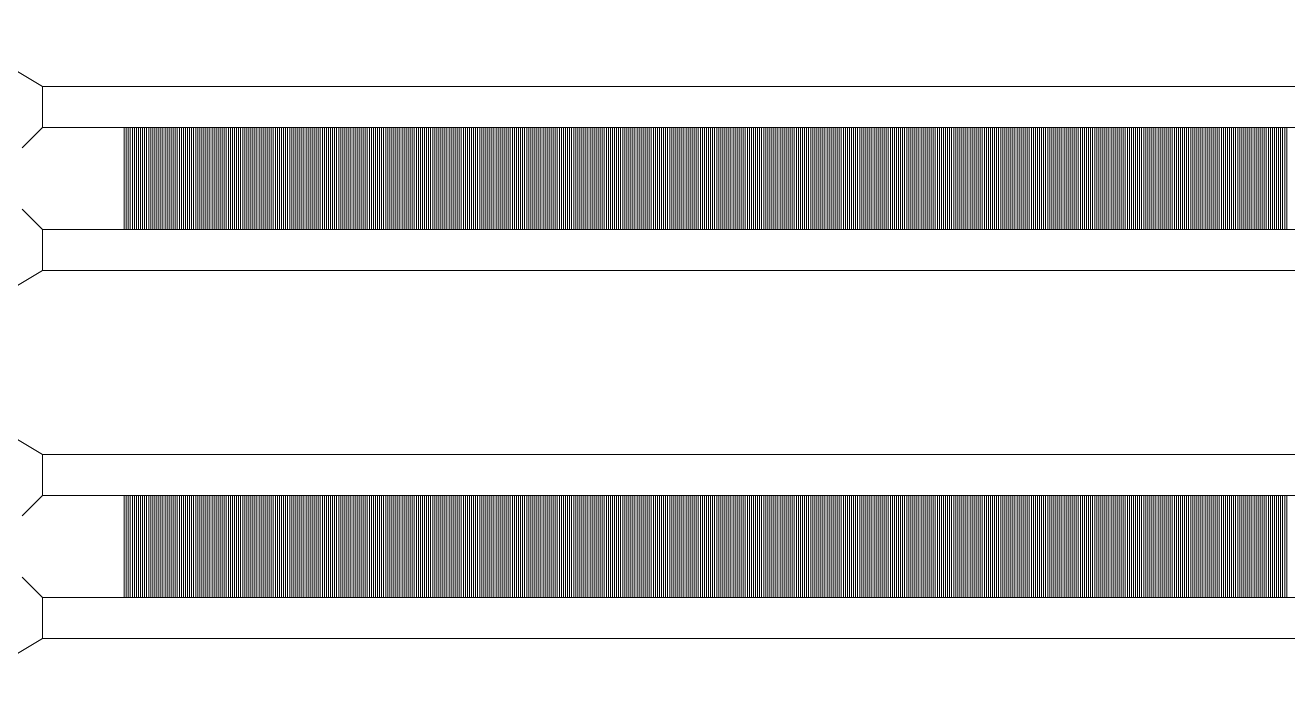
# Model space of a CAD drawing. Extents: x 1000 to 49000, y 2919 to 77300.
# Drawn here: x 37772 to 38390, y 64625 to 64955 of the extents above; entities that cross this region are included whole.
import ezdxf

# ---------------------------------------------------------------- set-up
doc = ezdxf.new("R2010")
doc.units = 13
doc.layers.add('Inner', color=4, linetype='Continuous', lineweight=0, true_color=0x00ffff)

msp = doc.modelspace()

# ---------------------------------------------------------------- linework, layer by layer
at = {"layer": 'Inner'}
for points in [[(37730, 64955), (37780, 64925), (37780, 64905), (37770, 64895)], [(37780, 64905), (39290, 64905), (39290, 64925), (37780, 64925), (37780, 64905)], [(37820, 64905), (37821, 64905), (37821, 64855), (37820, 64855), (37820, 64905)], [(37822, 64905), (37823, 64905), (37823, 64855), (37822, 64855), (37822, 64905)], [(37824, 64905), (37825, 64905), (37825, 64855), (37824, 64855), (37824, 64905)], [(37826, 64905), (37827, 64905), (37827, 64855), (37826, 64855), (37826, 64905)], [(37828, 64905), (37829, 64905), (37829, 64855), (37828, 64855), (37828, 64905)], [(37830, 64905), (37831, 64905), (37831, 64855), (37830, 64855), (37830, 64905)], [(37832, 64905), (37833, 64905), (37833, 64855), (37832, 64855), (37832, 64905)], [(37834, 64905), (37835, 64905), (37835, 64855), (37834, 64855), (37834, 64905)], [(37836, 64905), (37837, 64905), (37837, 64855), (37836, 64855), (37836, 64905)], [(37838, 64905), (37839, 64905), (37839, 64855), (37838, 64855), (37838, 64905)], [(37840, 64905), (37841, 64905), (37841, 64855), (37840, 64855), (37840, 64905)], [(37842, 64905), (37843, 64905), (37843, 64855), (37842, 64855), (37842, 64905)], [(37844, 64905), (37845, 64905), (37845, 64855), (37844, 64855), (37844, 64905)], [(37846, 64905), (37847, 64905), (37847, 64855), (37846, 64855), (37846, 64905)], [(37848, 64905), (37849, 64905), (37849, 64855), (37848, 64855), (37848, 64905)], [(37850, 64905), (37851, 64905), (37851, 64855), (37850, 64855), (37850, 64905)], [(37852, 64905), (37853, 64905), (37853, 64855), (37852, 64855), (37852, 64905)], [(37854, 64905), (37855, 64905), (37855, 64855), (37854, 64855), (37854, 64905)], [(37856, 64905), (37857, 64905), (37857, 64855), (37856, 64855), (37856, 64905)], [(37858, 64905), (37859, 64905), (37859, 64855), (37858, 64855), (37858, 64905)], [(37860, 64905), (37861, 64905), (37861, 64855), (37860, 64855), (37860, 64905)], [(37862, 64905), (37863, 64905), (37863, 64855), (37862, 64855), (37862, 64905)], [(37864, 64905), (37865, 64905), (37865, 64855), (37864, 64855), (37864, 64905)], [(37866, 64905), (37867, 64905), (37867, 64855), (37866, 64855), (37866, 64905)], [(37868, 64905), (37869, 64905), (37869, 64855), (37868, 64855), (37868, 64905)], [(37870, 64905), (37871, 64905), (37871, 64855), (37870, 64855), (37870, 64905)], [(37872, 64905), (37873, 64905), (37873, 64855), (37872, 64855), (37872, 64905)], [(37874, 64905), (37875, 64905), (37875, 64855), (37874, 64855), (37874, 64905)], [(37876, 64905), (37877, 64905), (37877, 64855), (37876, 64855), (37876, 64905)], [(37878, 64905), (37879, 64905), (37879, 64855), (37878, 64855), (37878, 64905)], [(37880, 64905), (37881, 64905), (37881, 64855), (37880, 64855), (37880, 64905)], [(37882, 64905), (37883, 64905), (37883, 64855), (37882, 64855), (37882, 64905)], [(37884, 64905), (37885, 64905), (37885, 64855), (37884, 64855), (37884, 64905)], [(37886, 64905), (37887, 64905), (37887, 64855), (37886, 64855), (37886, 64905)], [(37888, 64905), (37889, 64905), (37889, 64855), (37888, 64855), (37888, 64905)], [(37890, 64905), (37891, 64905), (37891, 64855), (37890, 64855), (37890, 64905)], [(37892, 64905), (37893, 64905), (37893, 64855), (37892, 64855), (37892, 64905)], [(37894, 64905), (37895, 64905), (37895, 64855), (37894, 64855), (37894, 64905)], [(37896, 64905), (37897, 64905), (37897, 64855), (37896, 64855), (37896, 64905)], [(37898, 64905), (37899, 64905), (37899, 64855), (37898, 64855), (37898, 64905)], [(37900, 64905), (37901, 64905), (37901, 64855), (37900, 64855), (37900, 64905)], [(37902, 64905), (37903, 64905), (37903, 64855), (37902, 64855), (37902, 64905)], [(37904, 64905), (37905, 64905), (37905, 64855), (37904, 64855), (37904, 64905)], [(37906, 64905), (37907, 64905), (37907, 64855), (37906, 64855), (37906, 64905)], [(37908, 64905), (37909, 64905), (37909, 64855), (37908, 64855), (37908, 64905)], [(37910, 64905), (37911, 64905), (37911, 64855), (37910, 64855), (37910, 64905)], [(37912, 64905), (37913, 64905), (37913, 64855), (37912, 64855), (37912, 64905)], [(37914, 64905), (37915, 64905), (37915, 64855), (37914, 64855), (37914, 64905)], [(37916, 64905), (37917, 64905), (37917, 64855), (37916, 64855), (37916, 64905)], [(37918, 64905), (37919, 64905), (37919, 64855), (37918, 64855), (37918, 64905)], [(37920, 64905), (37921, 64905), (37921, 64855), (37920, 64855), (37920, 64905)], [(37922, 64905), (37923, 64905), (37923, 64855), (37922, 64855), (37922, 64905)], [(37924, 64905), (37925, 64905), (37925, 64855), (37924, 64855), (37924, 64905)], [(37926, 64905), (37927, 64905), (37927, 64855), (37926, 64855), (37926, 64905)], [(37928, 64905), (37929, 64905), (37929, 64855), (37928, 64855), (37928, 64905)], [(37930, 64905), (37931, 64905), (37931, 64855), (37930, 64855), (37930, 64905)], [(37932, 64905), (37933, 64905), (37933, 64855), (37932, 64855), (37932, 64905)], [(37934, 64905), (37935, 64905), (37935, 64855), (37934, 64855), (37934, 64905)], [(37936, 64905), (37937, 64905), (37937, 64855), (37936, 64855), (37936, 64905)], [(37938, 64905), (37939, 64905), (37939, 64855), (37938, 64855), (37938, 64905)], [(37940, 64905), (37941, 64905), (37941, 64855), (37940, 64855), (37940, 64905)], [(37942, 64905), (37943, 64905), (37943, 64855), (37942, 64855), (37942, 64905)], [(37944, 64905), (37945, 64905), (37945, 64855), (37944, 64855), (37944, 64905)], [(37946, 64905), (37947, 64905), (37947, 64855), (37946, 64855), (37946, 64905)], [(37948, 64905), (37949, 64905), (37949, 64855), (37948, 64855), (37948, 64905)], [(37950, 64905), (37951, 64905), (37951, 64855), (37950, 64855), (37950, 64905)], [(37952, 64905), (37953, 64905), (37953, 64855), (37952, 64855), (37952, 64905)], [(37954, 64905), (37955, 64905), (37955, 64855), (37954, 64855), (37954, 64905)], [(37956, 64905), (37957, 64905), (37957, 64855), (37956, 64855), (37956, 64905)], [(37958, 64905), (37959, 64905), (37959, 64855), (37958, 64855), (37958, 64905)], [(37960, 64905), (37961, 64905), (37961, 64855), (37960, 64855), (37960, 64905)], [(37962, 64905), (37963, 64905), (37963, 64855), (37962, 64855), (37962, 64905)], [(37964, 64905), (37965, 64905), (37965, 64855), (37964, 64855), (37964, 64905)], [(37966, 64905), (37967, 64905), (37967, 64855), (37966, 64855), (37966, 64905)], [(37968, 64905), (37969, 64905), (37969, 64855), (37968, 64855), (37968, 64905)], [(37970, 64905), (37971, 64905), (37971, 64855), (37970, 64855), (37970, 64905)], [(37972, 64905), (37973, 64905), (37973, 64855), (37972, 64855), (37972, 64905)], [(37974, 64905), (37975, 64905), (37975, 64855), (37974, 64855), (37974, 64905)], [(37976, 64905), (37977, 64905), (37977, 64855), (37976, 64855), (37976, 64905)], [(37978, 64905), (37979, 64905), (37979, 64855), (37978, 64855), (37978, 64905)], [(37980, 64905), (37981, 64905), (37981, 64855), (37980, 64855), (37980, 64905)], [(37982, 64905), (37983, 64905), (37983, 64855), (37982, 64855), (37982, 64905)], [(37984, 64905), (37985, 64905), (37985, 64855), (37984, 64855), (37984, 64905)], [(37986, 64905), (37987, 64905), (37987, 64855), (37986, 64855), (37986, 64905)], [(37988, 64905), (37989, 64905), (37989, 64855), (37988, 64855), (37988, 64905)], [(37990, 64905), (37991, 64905), (37991, 64855), (37990, 64855), (37990, 64905)], [(37992, 64905), (37993, 64905), (37993, 64855), (37992, 64855), (37992, 64905)], [(37994, 64905), (37995, 64905), (37995, 64855), (37994, 64855), (37994, 64905)], [(37996, 64905), (37997, 64905), (37997, 64855), (37996, 64855), (37996, 64905)], [(37998, 64905), (37999, 64905), (37999, 64855), (37998, 64855), (37998, 64905)], [(38000, 64905), (38001, 64905), (38001, 64855), (38000, 64855), (38000, 64905)], [(38002, 64905), (38003, 64905), (38003, 64855), (38002, 64855), (38002, 64905)], [(38004, 64905), (38005, 64905), (38005, 64855), (38004, 64855), (38004, 64905)], [(38006, 64905), (38007, 64905), (38007, 64855), (38006, 64855), (38006, 64905)], [(38008, 64905), (38009, 64905), (38009, 64855), (38008, 64855), (38008, 64905)], [(38010, 64905), (38011, 64905), (38011, 64855), (38010, 64855), (38010, 64905)], [(38012, 64905), (38013, 64905), (38013, 64855), (38012, 64855), (38012, 64905)], [(38014, 64905), (38015, 64905), (38015, 64855), (38014, 64855), (38014, 64905)], [(38016, 64905), (38017, 64905), (38017, 64855), (38016, 64855), (38016, 64905)], [(38018, 64905), (38019, 64905), (38019, 64855), (38018, 64855), (38018, 64905)], [(38020, 64905), (38021, 64905), (38021, 64855), (38020, 64855), (38020, 64905)], [(38022, 64905), (38023, 64905), (38023, 64855), (38022, 64855), (38022, 64905)], [(38024, 64905), (38025, 64905), (38025, 64855), (38024, 64855), (38024, 64905)], [(38026, 64905), (38027, 64905), (38027, 64855), (38026, 64855), (38026, 64905)], [(38028, 64905), (38029, 64905), (38029, 64855), (38028, 64855), (38028, 64905)], [(38030, 64905), (38031, 64905), (38031, 64855), (38030, 64855), (38030, 64905)], [(38032, 64905), (38033, 64905), (38033, 64855), (38032, 64855), (38032, 64905)], [(38034, 64905), (38035, 64905), (38035, 64855), (38034, 64855), (38034, 64905)], [(38036, 64905), (38037, 64905), (38037, 64855), (38036, 64855), (38036, 64905)], [(38038, 64905), (38039, 64905), (38039, 64855), (38038, 64855), (38038, 64905)], [(38040, 64905), (38041, 64905), (38041, 64855), (38040, 64855), (38040, 64905)], [(38042, 64905), (38043, 64905), (38043, 64855), (38042, 64855), (38042, 64905)], [(38044, 64905), (38045, 64905), (38045, 64855), (38044, 64855), (38044, 64905)], [(38046, 64905), (38047, 64905), (38047, 64855), (38046, 64855), (38046, 64905)], [(38048, 64905), (38049, 64905), (38049, 64855), (38048, 64855), (38048, 64905)], [(38050, 64905), (38051, 64905), (38051, 64855), (38050, 64855), (38050, 64905)], [(38052, 64905), (38053, 64905), (38053, 64855), (38052, 64855), (38052, 64905)], [(38054, 64905), (38055, 64905), (38055, 64855), (38054, 64855), (38054, 64905)], [(38056, 64905), (38057, 64905), (38057, 64855), (38056, 64855), (38056, 64905)], [(38058, 64905), (38059, 64905), (38059, 64855), (38058, 64855), (38058, 64905)], [(38060, 64905), (38061, 64905), (38061, 64855), (38060, 64855), (38060, 64905)], [(38062, 64905), (38063, 64905), (38063, 64855), (38062, 64855), (38062, 64905)], [(38064, 64905), (38065, 64905), (38065, 64855), (38064, 64855), (38064, 64905)], [(38066, 64905), (38067, 64905), (38067, 64855), (38066, 64855), (38066, 64905)], [(38068, 64905), (38069, 64905), (38069, 64855), (38068, 64855), (38068, 64905)], [(38070, 64905), (38071, 64905), (38071, 64855), (38070, 64855), (38070, 64905)], [(38072, 64905), (38073, 64905), (38073, 64855), (38072, 64855), (38072, 64905)], [(38074, 64905), (38075, 64905), (38075, 64855), (38074, 64855), (38074, 64905)], [(38076, 64905), (38077, 64905), (38077, 64855), (38076, 64855), (38076, 64905)], [(38078, 64905), (38079, 64905), (38079, 64855), (38078, 64855), (38078, 64905)], [(38080, 64905), (38081, 64905), (38081, 64855), (38080, 64855), (38080, 64905)], [(38082, 64905), (38083, 64905), (38083, 64855), (38082, 64855), (38082, 64905)], [(38084, 64905), (38085, 64905), (38085, 64855), (38084, 64855), (38084, 64905)], [(38086, 64905), (38087, 64905), (38087, 64855), (38086, 64855), (38086, 64905)], [(38088, 64905), (38089, 64905), (38089, 64855), (38088, 64855), (38088, 64905)], [(38090, 64905), (38091, 64905), (38091, 64855), (38090, 64855), (38090, 64905)], [(38092, 64905), (38093, 64905), (38093, 64855), (38092, 64855), (38092, 64905)], [(38094, 64905), (38095, 64905), (38095, 64855), (38094, 64855), (38094, 64905)], [(38096, 64905), (38097, 64905), (38097, 64855), (38096, 64855), (38096, 64905)], [(38098, 64905), (38099, 64905), (38099, 64855), (38098, 64855), (38098, 64905)], [(38100, 64905), (38101, 64905), (38101, 64855), (38100, 64855), (38100, 64905)], [(38102, 64905), (38103, 64905), (38103, 64855), (38102, 64855), (38102, 64905)], [(38104, 64905), (38105, 64905), (38105, 64855), (38104, 64855), (38104, 64905)], [(38106, 64905), (38107, 64905), (38107, 64855), (38106, 64855), (38106, 64905)], [(38108, 64905), (38109, 64905), (38109, 64855), (38108, 64855), (38108, 64905)], [(38110, 64905), (38111, 64905), (38111, 64855), (38110, 64855), (38110, 64905)], [(38112, 64905), (38113, 64905), (38113, 64855), (38112, 64855), (38112, 64905)], [(38114, 64905), (38115, 64905), (38115, 64855), (38114, 64855), (38114, 64905)], [(38116, 64905), (38117, 64905), (38117, 64855), (38116, 64855), (38116, 64905)], [(38118, 64905), (38119, 64905), (38119, 64855), (38118, 64855), (38118, 64905)], [(38120, 64905), (38121, 64905), (38121, 64855), (38120, 64855), (38120, 64905)], [(38122, 64905), (38123, 64905), (38123, 64855), (38122, 64855), (38122, 64905)], [(38124, 64905), (38125, 64905), (38125, 64855), (38124, 64855), (38124, 64905)], [(38126, 64905), (38127, 64905), (38127, 64855), (38126, 64855), (38126, 64905)], [(38128, 64905), (38129, 64905), (38129, 64855), (38128, 64855), (38128, 64905)], [(38130, 64905), (38131, 64905), (38131, 64855), (38130, 64855), (38130, 64905)], [(38132, 64905), (38133, 64905), (38133, 64855), (38132, 64855), (38132, 64905)], [(38134, 64905), (38135, 64905), (38135, 64855), (38134, 64855), (38134, 64905)], [(38136, 64905), (38137, 64905), (38137, 64855), (38136, 64855), (38136, 64905)], [(38138, 64905), (38139, 64905), (38139, 64855), (38138, 64855), (38138, 64905)], [(38140, 64905), (38141, 64905), (38141, 64855), (38140, 64855), (38140, 64905)], [(38142, 64905), (38143, 64905), (38143, 64855), (38142, 64855), (38142, 64905)], [(38144, 64905), (38145, 64905), (38145, 64855), (38144, 64855), (38144, 64905)], [(38146, 64905), (38147, 64905), (38147, 64855), (38146, 64855), (38146, 64905)], [(38148, 64905), (38149, 64905), (38149, 64855), (38148, 64855), (38148, 64905)], [(38150, 64905), (38151, 64905), (38151, 64855), (38150, 64855), (38150, 64905)], [(38152, 64905), (38153, 64905), (38153, 64855), (38152, 64855), (38152, 64905)], [(38154, 64905), (38155, 64905), (38155, 64855), (38154, 64855), (38154, 64905)], [(38156, 64905), (38157, 64905), (38157, 64855), (38156, 64855), (38156, 64905)], [(38158, 64905), (38159, 64905), (38159, 64855), (38158, 64855), (38158, 64905)], [(38160, 64905), (38161, 64905), (38161, 64855), (38160, 64855), (38160, 64905)], [(38162, 64905), (38163, 64905), (38163, 64855), (38162, 64855), (38162, 64905)], [(38164, 64905), (38165, 64905), (38165, 64855), (38164, 64855), (38164, 64905)], [(38166, 64905), (38167, 64905), (38167, 64855), (38166, 64855), (38166, 64905)], [(38168, 64905), (38169, 64905), (38169, 64855), (38168, 64855), (38168, 64905)], [(38170, 64905), (38171, 64905), (38171, 64855), (38170, 64855), (38170, 64905)], [(38172, 64905), (38173, 64905), (38173, 64855), (38172, 64855), (38172, 64905)], [(38174, 64905), (38175, 64905), (38175, 64855), (38174, 64855), (38174, 64905)], [(38176, 64905), (38177, 64905), (38177, 64855), (38176, 64855), (38176, 64905)], [(38178, 64905), (38179, 64905), (38179, 64855), (38178, 64855), (38178, 64905)], [(38180, 64905), (38181, 64905), (38181, 64855), (38180, 64855), (38180, 64905)], [(38182, 64905), (38183, 64905), (38183, 64855), (38182, 64855), (38182, 64905)], [(38184, 64905), (38185, 64905), (38185, 64855), (38184, 64855), (38184, 64905)], [(38186, 64905), (38187, 64905), (38187, 64855), (38186, 64855), (38186, 64905)], [(38188, 64905), (38189, 64905), (38189, 64855), (38188, 64855), (38188, 64905)], [(38190, 64905), (38191, 64905), (38191, 64855), (38190, 64855), (38190, 64905)], [(38192, 64905), (38193, 64905), (38193, 64855), (38192, 64855), (38192, 64905)], [(38194, 64905), (38195, 64905), (38195, 64855), (38194, 64855), (38194, 64905)], [(38196, 64905), (38197, 64905), (38197, 64855), (38196, 64855), (38196, 64905)], [(38198, 64905), (38199, 64905), (38199, 64855), (38198, 64855), (38198, 64905)], [(38200, 64905), (38201, 64905), (38201, 64855), (38200, 64855), (38200, 64905)], [(38202, 64905), (38203, 64905), (38203, 64855), (38202, 64855), (38202, 64905)], [(38204, 64905), (38205, 64905), (38205, 64855), (38204, 64855), (38204, 64905)], [(38206, 64905), (38207, 64905), (38207, 64855), (38206, 64855), (38206, 64905)], [(38208, 64905), (38209, 64905), (38209, 64855), (38208, 64855), (38208, 64905)], [(38210, 64905), (38211, 64905), (38211, 64855), (38210, 64855), (38210, 64905)], [(38212, 64905), (38213, 64905), (38213, 64855), (38212, 64855), (38212, 64905)], [(38214, 64905), (38215, 64905), (38215, 64855), (38214, 64855), (38214, 64905)], [(38216, 64905), (38217, 64905), (38217, 64855), (38216, 64855), (38216, 64905)], [(38218, 64905), (38219, 64905), (38219, 64855), (38218, 64855), (38218, 64905)], [(38220, 64905), (38221, 64905), (38221, 64855), (38220, 64855), (38220, 64905)], [(38222, 64905), (38223, 64905), (38223, 64855), (38222, 64855), (38222, 64905)], [(38224, 64905), (38225, 64905), (38225, 64855), (38224, 64855), (38224, 64905)], [(38226, 64905), (38227, 64905), (38227, 64855), (38226, 64855), (38226, 64905)], [(38228, 64905), (38229, 64905), (38229, 64855), (38228, 64855), (38228, 64905)], [(38230, 64905), (38231, 64905), (38231, 64855), (38230, 64855), (38230, 64905)], [(38232, 64905), (38233, 64905), (38233, 64855), (38232, 64855), (38232, 64905)], [(38234, 64905), (38235, 64905), (38235, 64855), (38234, 64855), (38234, 64905)], [(38236, 64905), (38237, 64905), (38237, 64855), (38236, 64855), (38236, 64905)], [(38238, 64905), (38239, 64905), (38239, 64855), (38238, 64855), (38238, 64905)], [(38240, 64905), (38241, 64905), (38241, 64855), (38240, 64855), (38240, 64905)], [(38242, 64905), (38243, 64905), (38243, 64855), (38242, 64855), (38242, 64905)], [(38244, 64905), (38245, 64905), (38245, 64855), (38244, 64855), (38244, 64905)], [(38246, 64905), (38247, 64905), (38247, 64855), (38246, 64855), (38246, 64905)], [(38248, 64905), (38249, 64905), (38249, 64855), (38248, 64855), (38248, 64905)], [(38250, 64905), (38251, 64905), (38251, 64855), (38250, 64855), (38250, 64905)], [(38252, 64905), (38253, 64905), (38253, 64855), (38252, 64855), (38252, 64905)], [(38254, 64905), (38255, 64905), (38255, 64855), (38254, 64855), (38254, 64905)], [(38256, 64905), (38257, 64905), (38257, 64855), (38256, 64855), (38256, 64905)], [(38258, 64905), (38259, 64905), (38259, 64855), (38258, 64855), (38258, 64905)], [(38260, 64905), (38261, 64905), (38261, 64855), (38260, 64855), (38260, 64905)], [(38262, 64905), (38263, 64905), (38263, 64855), (38262, 64855), (38262, 64905)], [(38264, 64905), (38265, 64905), (38265, 64855), (38264, 64855), (38264, 64905)], [(38266, 64905), (38267, 64905), (38267, 64855), (38266, 64855), (38266, 64905)], [(38268, 64905), (38269, 64905), (38269, 64855), (38268, 64855), (38268, 64905)], [(38270, 64905), (38271, 64905), (38271, 64855), (38270, 64855), (38270, 64905)], [(38272, 64905), (38273, 64905), (38273, 64855), (38272, 64855), (38272, 64905)], [(38274, 64905), (38275, 64905), (38275, 64855), (38274, 64855), (38274, 64905)], [(38276, 64905), (38277, 64905), (38277, 64855), (38276, 64855), (38276, 64905)], [(38278, 64905), (38279, 64905), (38279, 64855), (38278, 64855), (38278, 64905)], [(38280, 64905), (38281, 64905), (38281, 64855), (38280, 64855), (38280, 64905)], [(38282, 64905), (38283, 64905), (38283, 64855), (38282, 64855), (38282, 64905)], [(38284, 64905), (38285, 64905), (38285, 64855), (38284, 64855), (38284, 64905)], [(38286, 64905), (38287, 64905), (38287, 64855), (38286, 64855), (38286, 64905)], [(38288, 64905), (38289, 64905), (38289, 64855), (38288, 64855), (38288, 64905)], [(38290, 64905), (38291, 64905), (38291, 64855), (38290, 64855), (38290, 64905)], [(38292, 64905), (38293, 64905), (38293, 64855), (38292, 64855), (38292, 64905)], [(38294, 64905), (38295, 64905), (38295, 64855), (38294, 64855), (38294, 64905)], [(38296, 64905), (38297, 64905), (38297, 64855), (38296, 64855), (38296, 64905)], [(38298, 64905), (38299, 64905), (38299, 64855), (38298, 64855), (38298, 64905)], [(38300, 64905), (38301, 64905), (38301, 64855), (38300, 64855), (38300, 64905)], [(38302, 64905), (38303, 64905), (38303, 64855), (38302, 64855), (38302, 64905)], [(38304, 64905), (38305, 64905), (38305, 64855), (38304, 64855), (38304, 64905)], [(38306, 64905), (38307, 64905), (38307, 64855), (38306, 64855), (38306, 64905)], [(38308, 64905), (38309, 64905), (38309, 64855), (38308, 64855), (38308, 64905)], [(38310, 64905), (38311, 64905), (38311, 64855), (38310, 64855), (38310, 64905)], [(38312, 64905), (38313, 64905), (38313, 64855), (38312, 64855), (38312, 64905)], [(38314, 64905), (38315, 64905), (38315, 64855), (38314, 64855), (38314, 64905)], [(38316, 64905), (38317, 64905), (38317, 64855), (38316, 64855), (38316, 64905)], [(38318, 64905), (38319, 64905), (38319, 64855), (38318, 64855), (38318, 64905)], [(38320, 64905), (38321, 64905), (38321, 64855), (38320, 64855), (38320, 64905)], [(38322, 64905), (38323, 64905), (38323, 64855), (38322, 64855), (38322, 64905)], [(38324, 64905), (38325, 64905), (38325, 64855), (38324, 64855), (38324, 64905)], [(38326, 64905), (38327, 64905), (38327, 64855), (38326, 64855), (38326, 64905)], [(38328, 64905), (38329, 64905), (38329, 64855), (38328, 64855), (38328, 64905)], [(38330, 64905), (38331, 64905), (38331, 64855), (38330, 64855), (38330, 64905)], [(38332, 64905), (38333, 64905), (38333, 64855), (38332, 64855), (38332, 64905)], [(38334, 64905), (38335, 64905), (38335, 64855), (38334, 64855), (38334, 64905)], [(38336, 64905), (38337, 64905), (38337, 64855), (38336, 64855), (38336, 64905)], [(38338, 64905), (38339, 64905), (38339, 64855), (38338, 64855), (38338, 64905)], [(38340, 64905), (38341, 64905), (38341, 64855), (38340, 64855), (38340, 64905)], [(38342, 64905), (38343, 64905), (38343, 64855), (38342, 64855), (38342, 64905)], [(38344, 64905), (38345, 64905), (38345, 64855), (38344, 64855), (38344, 64905)], [(38346, 64905), (38347, 64905), (38347, 64855), (38346, 64855), (38346, 64905)], [(38348, 64905), (38349, 64905), (38349, 64855), (38348, 64855), (38348, 64905)], [(38350, 64905), (38351, 64905), (38351, 64855), (38350, 64855), (38350, 64905)], [(38352, 64905), (38353, 64905), (38353, 64855), (38352, 64855), (38352, 64905)], [(38354, 64905), (38355, 64905), (38355, 64855), (38354, 64855), (38354, 64905)], [(38356, 64905), (38357, 64905), (38357, 64855), (38356, 64855), (38356, 64905)], [(38358, 64905), (38359, 64905), (38359, 64855), (38358, 64855), (38358, 64905)], [(38360, 64905), (38361, 64905), (38361, 64855), (38360, 64855), (38360, 64905)], [(38362, 64905), (38363, 64905), (38363, 64855), (38362, 64855), (38362, 64905)], [(38364, 64905), (38365, 64905), (38365, 64855), (38364, 64855), (38364, 64905)], [(38366, 64905), (38367, 64905), (38367, 64855), (38366, 64855), (38366, 64905)], [(38368, 64905), (38369, 64905), (38369, 64855), (38368, 64855), (38368, 64905)], [(38370, 64905), (38371, 64905), (38371, 64855), (38370, 64855), (38370, 64905)], [(38372, 64905), (38373, 64905), (38373, 64855), (38372, 64855), (38372, 64905)], [(38374, 64905), (38375, 64905), (38375, 64855), (38374, 64855), (38374, 64905)], [(38376, 64905), (38377, 64905), (38377, 64855), (38376, 64855), (38376, 64905)], [(38378, 64905), (38379, 64905), (38379, 64855), (38378, 64855), (38378, 64905)], [(38380, 64905), (38381, 64905), (38381, 64855), (38380, 64855), (38380, 64905)], [(38382, 64905), (38383, 64905), (38383, 64855), (38382, 64855), (38382, 64905)], [(38384, 64905), (38385, 64905), (38385, 64855), (38384, 64855), (38384, 64905)], [(38386, 64905), (38387, 64905), (38387, 64855), (38386, 64855), (38386, 64905)], [(38388, 64905), (38389, 64905), (38389, 64855), (38388, 64855), (38388, 64905)], [(37770, 64865), (37780, 64855), (37780, 64835), (37730, 64805)], [(37780, 64835), (39290, 64835), (39290, 64855), (37780, 64855), (37780, 64835)], [(37730, 64775), (37780, 64745), (37780, 64725), (37770, 64715)], [(37780, 64725), (39290, 64725), (39290, 64745), (37780, 64745), (37780, 64725)], [(37820, 64725), (37821, 64725), (37821, 64675), (37820, 64675), (37820, 64725)], [(37822, 64725), (37823, 64725), (37823, 64675), (37822, 64675), (37822, 64725)], [(37824, 64725), (37825, 64725), (37825, 64675), (37824, 64675), (37824, 64725)], [(37826, 64725), (37827, 64725), (37827, 64675), (37826, 64675), (37826, 64725)], [(37828, 64725), (37829, 64725), (37829, 64675), (37828, 64675), (37828, 64725)], [(37830, 64725), (37831, 64725), (37831, 64675), (37830, 64675), (37830, 64725)], [(37832, 64725), (37833, 64725), (37833, 64675), (37832, 64675), (37832, 64725)], [(37834, 64725), (37835, 64725), (37835, 64675), (37834, 64675), (37834, 64725)], [(37836, 64725), (37837, 64725), (37837, 64675), (37836, 64675), (37836, 64725)], [(37838, 64725), (37839, 64725), (37839, 64675), (37838, 64675), (37838, 64725)], [(37840, 64725), (37841, 64725), (37841, 64675), (37840, 64675), (37840, 64725)], [(37842, 64725), (37843, 64725), (37843, 64675), (37842, 64675), (37842, 64725)], [(37844, 64725), (37845, 64725), (37845, 64675), (37844, 64675), (37844, 64725)], [(37846, 64725), (37847, 64725), (37847, 64675), (37846, 64675), (37846, 64725)], [(37848, 64725), (37849, 64725), (37849, 64675), (37848, 64675), (37848, 64725)], [(37850, 64725), (37851, 64725), (37851, 64675), (37850, 64675), (37850, 64725)], [(37852, 64725), (37853, 64725), (37853, 64675), (37852, 64675), (37852, 64725)], [(37854, 64725), (37855, 64725), (37855, 64675), (37854, 64675), (37854, 64725)], [(37856, 64725), (37857, 64725), (37857, 64675), (37856, 64675), (37856, 64725)], [(37858, 64725), (37859, 64725), (37859, 64675), (37858, 64675), (37858, 64725)], [(37860, 64725), (37861, 64725), (37861, 64675), (37860, 64675), (37860, 64725)], [(37862, 64725), (37863, 64725), (37863, 64675), (37862, 64675), (37862, 64725)], [(37864, 64725), (37865, 64725), (37865, 64675), (37864, 64675), (37864, 64725)], [(37866, 64725), (37867, 64725), (37867, 64675), (37866, 64675), (37866, 64725)], [(37868, 64725), (37869, 64725), (37869, 64675), (37868, 64675), (37868, 64725)], [(37870, 64725), (37871, 64725), (37871, 64675), (37870, 64675), (37870, 64725)], [(37872, 64725), (37873, 64725), (37873, 64675), (37872, 64675), (37872, 64725)], [(37874, 64725), (37875, 64725), (37875, 64675), (37874, 64675), (37874, 64725)], [(37876, 64725), (37877, 64725), (37877, 64675), (37876, 64675), (37876, 64725)], [(37878, 64725), (37879, 64725), (37879, 64675), (37878, 64675), (37878, 64725)], [(37880, 64725), (37881, 64725), (37881, 64675), (37880, 64675), (37880, 64725)], [(37882, 64725), (37883, 64725), (37883, 64675), (37882, 64675), (37882, 64725)], [(37884, 64725), (37885, 64725), (37885, 64675), (37884, 64675), (37884, 64725)], [(37886, 64725), (37887, 64725), (37887, 64675), (37886, 64675), (37886, 64725)], [(37888, 64725), (37889, 64725), (37889, 64675), (37888, 64675), (37888, 64725)], [(37890, 64725), (37891, 64725), (37891, 64675), (37890, 64675), (37890, 64725)], [(37892, 64725), (37893, 64725), (37893, 64675), (37892, 64675), (37892, 64725)], [(37894, 64725), (37895, 64725), (37895, 64675), (37894, 64675), (37894, 64725)], [(37896, 64725), (37897, 64725), (37897, 64675), (37896, 64675), (37896, 64725)], [(37898, 64725), (37899, 64725), (37899, 64675), (37898, 64675), (37898, 64725)], [(37900, 64725), (37901, 64725), (37901, 64675), (37900, 64675), (37900, 64725)], [(37902, 64725), (37903, 64725), (37903, 64675), (37902, 64675), (37902, 64725)], [(37904, 64725), (37905, 64725), (37905, 64675), (37904, 64675), (37904, 64725)], [(37906, 64725), (37907, 64725), (37907, 64675), (37906, 64675), (37906, 64725)], [(37908, 64725), (37909, 64725), (37909, 64675), (37908, 64675), (37908, 64725)], [(37910, 64725), (37911, 64725), (37911, 64675), (37910, 64675), (37910, 64725)], [(37912, 64725), (37913, 64725), (37913, 64675), (37912, 64675), (37912, 64725)], [(37914, 64725), (37915, 64725), (37915, 64675), (37914, 64675), (37914, 64725)], [(37916, 64725), (37917, 64725), (37917, 64675), (37916, 64675), (37916, 64725)], [(37918, 64725), (37919, 64725), (37919, 64675), (37918, 64675), (37918, 64725)], [(37920, 64725), (37921, 64725), (37921, 64675), (37920, 64675), (37920, 64725)], [(37922, 64725), (37923, 64725), (37923, 64675), (37922, 64675), (37922, 64725)], [(37924, 64725), (37925, 64725), (37925, 64675), (37924, 64675), (37924, 64725)], [(37926, 64725), (37927, 64725), (37927, 64675), (37926, 64675), (37926, 64725)], [(37928, 64725), (37929, 64725), (37929, 64675), (37928, 64675), (37928, 64725)], [(37930, 64725), (37931, 64725), (37931, 64675), (37930, 64675), (37930, 64725)], [(37932, 64725), (37933, 64725), (37933, 64675), (37932, 64675), (37932, 64725)], [(37934, 64725), (37935, 64725), (37935, 64675), (37934, 64675), (37934, 64725)], [(37936, 64725), (37937, 64725), (37937, 64675), (37936, 64675), (37936, 64725)], [(37938, 64725), (37939, 64725), (37939, 64675), (37938, 64675), (37938, 64725)], [(37940, 64725), (37941, 64725), (37941, 64675), (37940, 64675), (37940, 64725)], [(37942, 64725), (37943, 64725), (37943, 64675), (37942, 64675), (37942, 64725)], [(37944, 64725), (37945, 64725), (37945, 64675), (37944, 64675), (37944, 64725)], [(37946, 64725), (37947, 64725), (37947, 64675), (37946, 64675), (37946, 64725)], [(37948, 64725), (37949, 64725), (37949, 64675), (37948, 64675), (37948, 64725)], [(37950, 64725), (37951, 64725), (37951, 64675), (37950, 64675), (37950, 64725)], [(37952, 64725), (37953, 64725), (37953, 64675), (37952, 64675), (37952, 64725)], [(37954, 64725), (37955, 64725), (37955, 64675), (37954, 64675), (37954, 64725)], [(37956, 64725), (37957, 64725), (37957, 64675), (37956, 64675), (37956, 64725)], [(37958, 64725), (37959, 64725), (37959, 64675), (37958, 64675), (37958, 64725)], [(37960, 64725), (37961, 64725), (37961, 64675), (37960, 64675), (37960, 64725)], [(37962, 64725), (37963, 64725), (37963, 64675), (37962, 64675), (37962, 64725)], [(37964, 64725), (37965, 64725), (37965, 64675), (37964, 64675), (37964, 64725)], [(37966, 64725), (37967, 64725), (37967, 64675), (37966, 64675), (37966, 64725)], [(37968, 64725), (37969, 64725), (37969, 64675), (37968, 64675), (37968, 64725)], [(37970, 64725), (37971, 64725), (37971, 64675), (37970, 64675), (37970, 64725)], [(37972, 64725), (37973, 64725), (37973, 64675), (37972, 64675), (37972, 64725)], [(37974, 64725), (37975, 64725), (37975, 64675), (37974, 64675), (37974, 64725)], [(37976, 64725), (37977, 64725), (37977, 64675), (37976, 64675), (37976, 64725)], [(37978, 64725), (37979, 64725), (37979, 64675), (37978, 64675), (37978, 64725)], [(37980, 64725), (37981, 64725), (37981, 64675), (37980, 64675), (37980, 64725)], [(37982, 64725), (37983, 64725), (37983, 64675), (37982, 64675), (37982, 64725)], [(37984, 64725), (37985, 64725), (37985, 64675), (37984, 64675), (37984, 64725)], [(37986, 64725), (37987, 64725), (37987, 64675), (37986, 64675), (37986, 64725)], [(37988, 64725), (37989, 64725), (37989, 64675), (37988, 64675), (37988, 64725)], [(37990, 64725), (37991, 64725), (37991, 64675), (37990, 64675), (37990, 64725)], [(37992, 64725), (37993, 64725), (37993, 64675), (37992, 64675), (37992, 64725)], [(37994, 64725), (37995, 64725), (37995, 64675), (37994, 64675), (37994, 64725)], [(37996, 64725), (37997, 64725), (37997, 64675), (37996, 64675), (37996, 64725)], [(37998, 64725), (37999, 64725), (37999, 64675), (37998, 64675), (37998, 64725)], [(38000, 64725), (38001, 64725), (38001, 64675), (38000, 64675), (38000, 64725)], [(38002, 64725), (38003, 64725), (38003, 64675), (38002, 64675), (38002, 64725)], [(38004, 64725), (38005, 64725), (38005, 64675), (38004, 64675), (38004, 64725)], [(38006, 64725), (38007, 64725), (38007, 64675), (38006, 64675), (38006, 64725)], [(38008, 64725), (38009, 64725), (38009, 64675), (38008, 64675), (38008, 64725)], [(38010, 64725), (38011, 64725), (38011, 64675), (38010, 64675), (38010, 64725)], [(38012, 64725), (38013, 64725), (38013, 64675), (38012, 64675), (38012, 64725)], [(38014, 64725), (38015, 64725), (38015, 64675), (38014, 64675), (38014, 64725)], [(38016, 64725), (38017, 64725), (38017, 64675), (38016, 64675), (38016, 64725)], [(38018, 64725), (38019, 64725), (38019, 64675), (38018, 64675), (38018, 64725)], [(38020, 64725), (38021, 64725), (38021, 64675), (38020, 64675), (38020, 64725)], [(38022, 64725), (38023, 64725), (38023, 64675), (38022, 64675), (38022, 64725)], [(38024, 64725), (38025, 64725), (38025, 64675), (38024, 64675), (38024, 64725)], [(38026, 64725), (38027, 64725), (38027, 64675), (38026, 64675), (38026, 64725)], [(38028, 64725), (38029, 64725), (38029, 64675), (38028, 64675), (38028, 64725)], [(38030, 64725), (38031, 64725), (38031, 64675), (38030, 64675), (38030, 64725)], [(38032, 64725), (38033, 64725), (38033, 64675), (38032, 64675), (38032, 64725)], [(38034, 64725), (38035, 64725), (38035, 64675), (38034, 64675), (38034, 64725)], [(38036, 64725), (38037, 64725), (38037, 64675), (38036, 64675), (38036, 64725)], [(38038, 64725), (38039, 64725), (38039, 64675), (38038, 64675), (38038, 64725)], [(38040, 64725), (38041, 64725), (38041, 64675), (38040, 64675), (38040, 64725)], [(38042, 64725), (38043, 64725), (38043, 64675), (38042, 64675), (38042, 64725)], [(38044, 64725), (38045, 64725), (38045, 64675), (38044, 64675), (38044, 64725)], [(38046, 64725), (38047, 64725), (38047, 64675), (38046, 64675), (38046, 64725)], [(38048, 64725), (38049, 64725), (38049, 64675), (38048, 64675), (38048, 64725)], [(38050, 64725), (38051, 64725), (38051, 64675), (38050, 64675), (38050, 64725)], [(38052, 64725), (38053, 64725), (38053, 64675), (38052, 64675), (38052, 64725)], [(38054, 64725), (38055, 64725), (38055, 64675), (38054, 64675), (38054, 64725)], [(38056, 64725), (38057, 64725), (38057, 64675), (38056, 64675), (38056, 64725)], [(38058, 64725), (38059, 64725), (38059, 64675), (38058, 64675), (38058, 64725)], [(38060, 64725), (38061, 64725), (38061, 64675), (38060, 64675), (38060, 64725)], [(38062, 64725), (38063, 64725), (38063, 64675), (38062, 64675), (38062, 64725)], [(38064, 64725), (38065, 64725), (38065, 64675), (38064, 64675), (38064, 64725)], [(38066, 64725), (38067, 64725), (38067, 64675), (38066, 64675), (38066, 64725)], [(38068, 64725), (38069, 64725), (38069, 64675), (38068, 64675), (38068, 64725)], [(38070, 64725), (38071, 64725), (38071, 64675), (38070, 64675), (38070, 64725)], [(38072, 64725), (38073, 64725), (38073, 64675), (38072, 64675), (38072, 64725)], [(38074, 64725), (38075, 64725), (38075, 64675), (38074, 64675), (38074, 64725)], [(38076, 64725), (38077, 64725), (38077, 64675), (38076, 64675), (38076, 64725)], [(38078, 64725), (38079, 64725), (38079, 64675), (38078, 64675), (38078, 64725)], [(38080, 64725), (38081, 64725), (38081, 64675), (38080, 64675), (38080, 64725)], [(38082, 64725), (38083, 64725), (38083, 64675), (38082, 64675), (38082, 64725)], [(38084, 64725), (38085, 64725), (38085, 64675), (38084, 64675), (38084, 64725)], [(38086, 64725), (38087, 64725), (38087, 64675), (38086, 64675), (38086, 64725)], [(38088, 64725), (38089, 64725), (38089, 64675), (38088, 64675), (38088, 64725)], [(38090, 64725), (38091, 64725), (38091, 64675), (38090, 64675), (38090, 64725)], [(38092, 64725), (38093, 64725), (38093, 64675), (38092, 64675), (38092, 64725)], [(38094, 64725), (38095, 64725), (38095, 64675), (38094, 64675), (38094, 64725)], [(38096, 64725), (38097, 64725), (38097, 64675), (38096, 64675), (38096, 64725)], [(38098, 64725), (38099, 64725), (38099, 64675), (38098, 64675), (38098, 64725)], [(38100, 64725), (38101, 64725), (38101, 64675), (38100, 64675), (38100, 64725)], [(38102, 64725), (38103, 64725), (38103, 64675), (38102, 64675), (38102, 64725)], [(38104, 64725), (38105, 64725), (38105, 64675), (38104, 64675), (38104, 64725)], [(38106, 64725), (38107, 64725), (38107, 64675), (38106, 64675), (38106, 64725)], [(38108, 64725), (38109, 64725), (38109, 64675), (38108, 64675), (38108, 64725)], [(38110, 64725), (38111, 64725), (38111, 64675), (38110, 64675), (38110, 64725)], [(38112, 64725), (38113, 64725), (38113, 64675), (38112, 64675), (38112, 64725)], [(38114, 64725), (38115, 64725), (38115, 64675), (38114, 64675), (38114, 64725)], [(38116, 64725), (38117, 64725), (38117, 64675), (38116, 64675), (38116, 64725)], [(38118, 64725), (38119, 64725), (38119, 64675), (38118, 64675), (38118, 64725)], [(38120, 64725), (38121, 64725), (38121, 64675), (38120, 64675), (38120, 64725)], [(38122, 64725), (38123, 64725), (38123, 64675), (38122, 64675), (38122, 64725)], [(38124, 64725), (38125, 64725), (38125, 64675), (38124, 64675), (38124, 64725)], [(38126, 64725), (38127, 64725), (38127, 64675), (38126, 64675), (38126, 64725)], [(38128, 64725), (38129, 64725), (38129, 64675), (38128, 64675), (38128, 64725)], [(38130, 64725), (38131, 64725), (38131, 64675), (38130, 64675), (38130, 64725)], [(38132, 64725), (38133, 64725), (38133, 64675), (38132, 64675), (38132, 64725)], [(38134, 64725), (38135, 64725), (38135, 64675), (38134, 64675), (38134, 64725)], [(38136, 64725), (38137, 64725), (38137, 64675), (38136, 64675), (38136, 64725)], [(38138, 64725), (38139, 64725), (38139, 64675), (38138, 64675), (38138, 64725)], [(38140, 64725), (38141, 64725), (38141, 64675), (38140, 64675), (38140, 64725)], [(38142, 64725), (38143, 64725), (38143, 64675), (38142, 64675), (38142, 64725)], [(38144, 64725), (38145, 64725), (38145, 64675), (38144, 64675), (38144, 64725)], [(38146, 64725), (38147, 64725), (38147, 64675), (38146, 64675), (38146, 64725)], [(38148, 64725), (38149, 64725), (38149, 64675), (38148, 64675), (38148, 64725)], [(38150, 64725), (38151, 64725), (38151, 64675), (38150, 64675), (38150, 64725)], [(38152, 64725), (38153, 64725), (38153, 64675), (38152, 64675), (38152, 64725)], [(38154, 64725), (38155, 64725), (38155, 64675), (38154, 64675), (38154, 64725)], [(38156, 64725), (38157, 64725), (38157, 64675), (38156, 64675), (38156, 64725)], [(38158, 64725), (38159, 64725), (38159, 64675), (38158, 64675), (38158, 64725)], [(38160, 64725), (38161, 64725), (38161, 64675), (38160, 64675), (38160, 64725)], [(38162, 64725), (38163, 64725), (38163, 64675), (38162, 64675), (38162, 64725)], [(38164, 64725), (38165, 64725), (38165, 64675), (38164, 64675), (38164, 64725)], [(38166, 64725), (38167, 64725), (38167, 64675), (38166, 64675), (38166, 64725)], [(38168, 64725), (38169, 64725), (38169, 64675), (38168, 64675), (38168, 64725)], [(38170, 64725), (38171, 64725), (38171, 64675), (38170, 64675), (38170, 64725)], [(38172, 64725), (38173, 64725), (38173, 64675), (38172, 64675), (38172, 64725)], [(38174, 64725), (38175, 64725), (38175, 64675), (38174, 64675), (38174, 64725)], [(38176, 64725), (38177, 64725), (38177, 64675), (38176, 64675), (38176, 64725)], [(38178, 64725), (38179, 64725), (38179, 64675), (38178, 64675), (38178, 64725)], [(38180, 64725), (38181, 64725), (38181, 64675), (38180, 64675), (38180, 64725)], [(38182, 64725), (38183, 64725), (38183, 64675), (38182, 64675), (38182, 64725)], [(38184, 64725), (38185, 64725), (38185, 64675), (38184, 64675), (38184, 64725)], [(38186, 64725), (38187, 64725), (38187, 64675), (38186, 64675), (38186, 64725)], [(38188, 64725), (38189, 64725), (38189, 64675), (38188, 64675), (38188, 64725)], [(38190, 64725), (38191, 64725), (38191, 64675), (38190, 64675), (38190, 64725)], [(38192, 64725), (38193, 64725), (38193, 64675), (38192, 64675), (38192, 64725)], [(38194, 64725), (38195, 64725), (38195, 64675), (38194, 64675), (38194, 64725)], [(38196, 64725), (38197, 64725), (38197, 64675), (38196, 64675), (38196, 64725)], [(38198, 64725), (38199, 64725), (38199, 64675), (38198, 64675), (38198, 64725)], [(38200, 64725), (38201, 64725), (38201, 64675), (38200, 64675), (38200, 64725)], [(38202, 64725), (38203, 64725), (38203, 64675), (38202, 64675), (38202, 64725)], [(38204, 64725), (38205, 64725), (38205, 64675), (38204, 64675), (38204, 64725)], [(38206, 64725), (38207, 64725), (38207, 64675), (38206, 64675), (38206, 64725)], [(38208, 64725), (38209, 64725), (38209, 64675), (38208, 64675), (38208, 64725)], [(38210, 64725), (38211, 64725), (38211, 64675), (38210, 64675), (38210, 64725)], [(38212, 64725), (38213, 64725), (38213, 64675), (38212, 64675), (38212, 64725)], [(38214, 64725), (38215, 64725), (38215, 64675), (38214, 64675), (38214, 64725)], [(38216, 64725), (38217, 64725), (38217, 64675), (38216, 64675), (38216, 64725)], [(38218, 64725), (38219, 64725), (38219, 64675), (38218, 64675), (38218, 64725)], [(38220, 64725), (38221, 64725), (38221, 64675), (38220, 64675), (38220, 64725)], [(38222, 64725), (38223, 64725), (38223, 64675), (38222, 64675), (38222, 64725)], [(38224, 64725), (38225, 64725), (38225, 64675), (38224, 64675), (38224, 64725)], [(38226, 64725), (38227, 64725), (38227, 64675), (38226, 64675), (38226, 64725)], [(38228, 64725), (38229, 64725), (38229, 64675), (38228, 64675), (38228, 64725)], [(38230, 64725), (38231, 64725), (38231, 64675), (38230, 64675), (38230, 64725)], [(38232, 64725), (38233, 64725), (38233, 64675), (38232, 64675), (38232, 64725)], [(38234, 64725), (38235, 64725), (38235, 64675), (38234, 64675), (38234, 64725)], [(38236, 64725), (38237, 64725), (38237, 64675), (38236, 64675), (38236, 64725)], [(38238, 64725), (38239, 64725), (38239, 64675), (38238, 64675), (38238, 64725)], [(38240, 64725), (38241, 64725), (38241, 64675), (38240, 64675), (38240, 64725)], [(38242, 64725), (38243, 64725), (38243, 64675), (38242, 64675), (38242, 64725)], [(38244, 64725), (38245, 64725), (38245, 64675), (38244, 64675), (38244, 64725)], [(38246, 64725), (38247, 64725), (38247, 64675), (38246, 64675), (38246, 64725)], [(38248, 64725), (38249, 64725), (38249, 64675), (38248, 64675), (38248, 64725)], [(38250, 64725), (38251, 64725), (38251, 64675), (38250, 64675), (38250, 64725)], [(38252, 64725), (38253, 64725), (38253, 64675), (38252, 64675), (38252, 64725)], [(38254, 64725), (38255, 64725), (38255, 64675), (38254, 64675), (38254, 64725)], [(38256, 64725), (38257, 64725), (38257, 64675), (38256, 64675), (38256, 64725)], [(38258, 64725), (38259, 64725), (38259, 64675), (38258, 64675), (38258, 64725)], [(38260, 64725), (38261, 64725), (38261, 64675), (38260, 64675), (38260, 64725)], [(38262, 64725), (38263, 64725), (38263, 64675), (38262, 64675), (38262, 64725)], [(38264, 64725), (38265, 64725), (38265, 64675), (38264, 64675), (38264, 64725)], [(38266, 64725), (38267, 64725), (38267, 64675), (38266, 64675), (38266, 64725)], [(38268, 64725), (38269, 64725), (38269, 64675), (38268, 64675), (38268, 64725)], [(38270, 64725), (38271, 64725), (38271, 64675), (38270, 64675), (38270, 64725)], [(38272, 64725), (38273, 64725), (38273, 64675), (38272, 64675), (38272, 64725)], [(38274, 64725), (38275, 64725), (38275, 64675), (38274, 64675), (38274, 64725)], [(38276, 64725), (38277, 64725), (38277, 64675), (38276, 64675), (38276, 64725)], [(38278, 64725), (38279, 64725), (38279, 64675), (38278, 64675), (38278, 64725)], [(38280, 64725), (38281, 64725), (38281, 64675), (38280, 64675), (38280, 64725)], [(38282, 64725), (38283, 64725), (38283, 64675), (38282, 64675), (38282, 64725)], [(38284, 64725), (38285, 64725), (38285, 64675), (38284, 64675), (38284, 64725)], [(38286, 64725), (38287, 64725), (38287, 64675), (38286, 64675), (38286, 64725)], [(38288, 64725), (38289, 64725), (38289, 64675), (38288, 64675), (38288, 64725)], [(38290, 64725), (38291, 64725), (38291, 64675), (38290, 64675), (38290, 64725)], [(38292, 64725), (38293, 64725), (38293, 64675), (38292, 64675), (38292, 64725)], [(38294, 64725), (38295, 64725), (38295, 64675), (38294, 64675), (38294, 64725)], [(38296, 64725), (38297, 64725), (38297, 64675), (38296, 64675), (38296, 64725)], [(38298, 64725), (38299, 64725), (38299, 64675), (38298, 64675), (38298, 64725)], [(38300, 64725), (38301, 64725), (38301, 64675), (38300, 64675), (38300, 64725)], [(38302, 64725), (38303, 64725), (38303, 64675), (38302, 64675), (38302, 64725)], [(38304, 64725), (38305, 64725), (38305, 64675), (38304, 64675), (38304, 64725)], [(38306, 64725), (38307, 64725), (38307, 64675), (38306, 64675), (38306, 64725)], [(38308, 64725), (38309, 64725), (38309, 64675), (38308, 64675), (38308, 64725)], [(38310, 64725), (38311, 64725), (38311, 64675), (38310, 64675), (38310, 64725)], [(38312, 64725), (38313, 64725), (38313, 64675), (38312, 64675), (38312, 64725)], [(38314, 64725), (38315, 64725), (38315, 64675), (38314, 64675), (38314, 64725)], [(38316, 64725), (38317, 64725), (38317, 64675), (38316, 64675), (38316, 64725)], [(38318, 64725), (38319, 64725), (38319, 64675), (38318, 64675), (38318, 64725)], [(38320, 64725), (38321, 64725), (38321, 64675), (38320, 64675), (38320, 64725)], [(38322, 64725), (38323, 64725), (38323, 64675), (38322, 64675), (38322, 64725)], [(38324, 64725), (38325, 64725), (38325, 64675), (38324, 64675), (38324, 64725)], [(38326, 64725), (38327, 64725), (38327, 64675), (38326, 64675), (38326, 64725)], [(38328, 64725), (38329, 64725), (38329, 64675), (38328, 64675), (38328, 64725)], [(38330, 64725), (38331, 64725), (38331, 64675), (38330, 64675), (38330, 64725)], [(38332, 64725), (38333, 64725), (38333, 64675), (38332, 64675), (38332, 64725)], [(38334, 64725), (38335, 64725), (38335, 64675), (38334, 64675), (38334, 64725)], [(38336, 64725), (38337, 64725), (38337, 64675), (38336, 64675), (38336, 64725)], [(38338, 64725), (38339, 64725), (38339, 64675), (38338, 64675), (38338, 64725)], [(38340, 64725), (38341, 64725), (38341, 64675), (38340, 64675), (38340, 64725)], [(38342, 64725), (38343, 64725), (38343, 64675), (38342, 64675), (38342, 64725)], [(38344, 64725), (38345, 64725), (38345, 64675), (38344, 64675), (38344, 64725)], [(38346, 64725), (38347, 64725), (38347, 64675), (38346, 64675), (38346, 64725)], [(38348, 64725), (38349, 64725), (38349, 64675), (38348, 64675), (38348, 64725)], [(38350, 64725), (38351, 64725), (38351, 64675), (38350, 64675), (38350, 64725)], [(38352, 64725), (38353, 64725), (38353, 64675), (38352, 64675), (38352, 64725)], [(38354, 64725), (38355, 64725), (38355, 64675), (38354, 64675), (38354, 64725)], [(38356, 64725), (38357, 64725), (38357, 64675), (38356, 64675), (38356, 64725)], [(38358, 64725), (38359, 64725), (38359, 64675), (38358, 64675), (38358, 64725)], [(38360, 64725), (38361, 64725), (38361, 64675), (38360, 64675), (38360, 64725)], [(38362, 64725), (38363, 64725), (38363, 64675), (38362, 64675), (38362, 64725)], [(38364, 64725), (38365, 64725), (38365, 64675), (38364, 64675), (38364, 64725)], [(38366, 64725), (38367, 64725), (38367, 64675), (38366, 64675), (38366, 64725)], [(38368, 64725), (38369, 64725), (38369, 64675), (38368, 64675), (38368, 64725)], [(38370, 64725), (38371, 64725), (38371, 64675), (38370, 64675), (38370, 64725)], [(38372, 64725), (38373, 64725), (38373, 64675), (38372, 64675), (38372, 64725)], [(38374, 64725), (38375, 64725), (38375, 64675), (38374, 64675), (38374, 64725)], [(38376, 64725), (38377, 64725), (38377, 64675), (38376, 64675), (38376, 64725)], [(38378, 64725), (38379, 64725), (38379, 64675), (38378, 64675), (38378, 64725)], [(38380, 64725), (38381, 64725), (38381, 64675), (38380, 64675), (38380, 64725)], [(38382, 64725), (38383, 64725), (38383, 64675), (38382, 64675), (38382, 64725)], [(38384, 64725), (38385, 64725), (38385, 64675), (38384, 64675), (38384, 64725)], [(38386, 64725), (38387, 64725), (38387, 64675), (38386, 64675), (38386, 64725)], [(38388, 64725), (38389, 64725), (38389, 64675), (38388, 64675), (38388, 64725)], [(37770, 64685), (37780, 64675), (37780, 64655), (37730, 64625)], [(37780, 64655), (39290, 64655), (39290, 64675), (37780, 64675), (37780, 64655)]]:
    msp.add_lwpolyline(points, dxfattribs=at)

doc.saveas('drawing.dxf')
